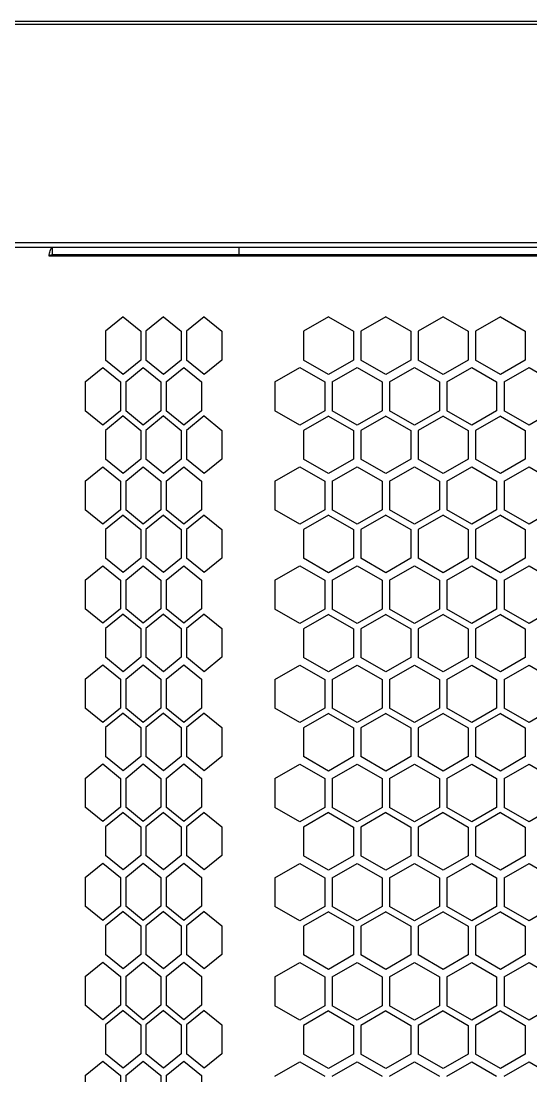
# Model space of a CAD drawing. Extents: x 61367 to 140945, y -1257 to 25588.
# Drawn here: x 92068.8 to 92150.7, y 15971 to 16140.4 of the extents above; entities that cross this region are included whole.
import ezdxf

# ---------------------------------------------------------------- set-up
doc = ezdxf.new("R2010")
doc.units = 0
doc.header["$MEASUREMENT"] = 0
doc.layers.get('0').update_dxf_attribs({"linetype": 'CONTINUOUS'})
for name, color, linetype in [('4209-0510_0', 7, 'CONTINUOUS'), ('4215-0412-2-1_0', 7, 'CONTINUOUS'), ('YT-50-01_AF0_1_B_0', 7, 'CONTINUOUS')]:
    doc.layers.add(name, color=color, linetype=linetype)

# ---------------------------------------------------------------- blocks, each defined once
blk = doc.blocks.new('RYHTHYT')
at = {"layer": '4209-0510_0', "color": 7, "linetype": 'Continuous'}
blk.add_line((-33328.58, -67588.74), (-32722.58, -67588.74), dxfattribs=at)
at = {"layer": '4215-0412-2-1_0', "color": 7, "linetype": 'Continuous'}
for p, q in [((-33368.69, -67553.68), (-32682.63, -67553.68)), ((-33335.79, -67589.48), (-32715.53, -67589.48)), ((-32845.53, -67590.68), (-32845.53, -67589.48)), ((-32815.53, -67590.68), (-32815.53, -67589.48)), ((-32846.11, -67590.88), (-32846.1, -67590.85)), ((-32846.11, -67590.88), (-32681.58, -67590.88)), ((-32845.53, -67590.68), (-32715.53, -67590.68)), ((-32834.19, -67600.68), (-32837.02, -67602.99)), ((-32834.19, -67600.68), (-32831.36, -67602.99)), ((-32827.68, -67600.68), (-32830.51, -67602.99)), ((-32827.68, -67600.68), (-32824.85, -67602.99)), ((-32821.18, -67600.68), (-32824.01, -67602.99)), ((-32821.18, -67600.68), (-32818.35, -67602.99)), ((-32801.2, -67600.68), (-32805.2, -67602.99)), ((-32801.2, -67600.68), (-32797.2, -67602.99)), ((-32792, -67600.68), (-32796, -67602.99)), ((-32792, -67600.68), (-32788, -67602.99)), ((-32782.8, -67600.68), (-32786.8, -67602.99)), ((-32782.8, -67600.68), (-32778.8, -67602.99)), ((-32773.6, -67600.68), (-32777.6, -67602.99)), ((-32773.6, -67600.68), (-32769.6, -67602.99)), ((-32837.02, -67602.99), (-32837.02, -67607.61)), ((-32831.36, -67602.99), (-32831.36, -67607.61)), ((-32830.51, -67602.99), (-32830.51, -67607.61)), ((-32824.85, -67602.99), (-32824.85, -67607.61)), ((-32824.01, -67602.99), (-32824.01, -67607.61)), ((-32818.35, -67602.99), (-32818.35, -67607.61)), ((-32805.2, -67602.99), (-32805.2, -67607.61)), ((-32797.2, -67602.99), (-32797.2, -67607.61)), ((-32796, -67602.99), (-32796, -67607.61)), ((-32788, -67602.99), (-32788, -67607.61)), ((-32786.8, -67602.99), (-32786.8, -67607.61)), ((-32778.8, -67602.99), (-32778.8, -67607.61)), ((-32777.6, -67602.99), (-32777.6, -67607.61)), ((-32769.6, -67602.99), (-32769.6, -67607.61)), ((-32840.27, -67611.14), (-32837.44, -67608.83)), ((-32837.44, -67608.83), (-32834.61, -67611.14)), ((-32834.19, -67609.92), (-32837.02, -67607.61)), ((-32831.36, -67607.61), (-32834.19, -67609.92)), ((-32833.77, -67611.14), (-32830.94, -67608.83)), ((-32830.94, -67608.83), (-32828.11, -67611.14)), ((-32827.68, -67609.92), (-32830.51, -67607.61)), ((-32824.85, -67607.61), (-32827.68, -67609.92)), ((-32827.26, -67611.14), (-32824.43, -67608.83)), ((-32824.43, -67608.83), (-32821.6, -67611.14)), ((-32821.18, -67609.92), (-32824.01, -67607.61)), ((-32818.35, -67607.61), (-32821.18, -67609.92)), ((-32809.8, -67611.14), (-32805.8, -67608.83)), ((-32805.8, -67608.83), (-32801.8, -67611.14)), ((-32801.2, -67609.92), (-32805.2, -67607.61)), ((-32797.2, -67607.61), (-32801.2, -67609.92)), ((-32800.6, -67611.14), (-32796.6, -67608.83)), ((-32796.6, -67608.83), (-32792.6, -67611.14)), ((-32792, -67609.92), (-32796, -67607.61)), ((-32788, -67607.61), (-32792, -67609.92)), ((-32791.4, -67611.14), (-32787.4, -67608.83)), ((-32787.4, -67608.83), (-32783.4, -67611.14)), ((-32782.8, -67609.92), (-32786.8, -67607.61)), ((-32778.8, -67607.61), (-32782.8, -67609.92)), ((-32782.2, -67611.14), (-32778.2, -67608.83)), ((-32778.2, -67608.83), (-32774.2, -67611.14)), ((-32773.6, -67609.92), (-32777.6, -67607.61)), ((-32769.6, -67607.61), (-32773.6, -67609.92)), ((-32773, -67611.14), (-32769, -67608.83)), ((-32769, -67608.83), (-32765, -67611.14)), ((-32840.27, -67611.14), (-32840.27, -67615.76)), ((-32834.61, -67611.14), (-32834.61, -67615.76)), ((-32833.77, -67611.14), (-32833.77, -67615.76)), ((-32828.11, -67611.14), (-32828.11, -67615.76)), ((-32827.26, -67611.14), (-32827.26, -67615.76)), ((-32821.6, -67611.14), (-32821.6, -67615.76)), ((-32809.8, -67611.14), (-32809.8, -67615.76)), ((-32801.8, -67611.14), (-32801.8, -67615.76)), ((-32800.6, -67611.14), (-32800.6, -67615.76)), ((-32792.6, -67611.14), (-32792.6, -67615.76)), ((-32791.4, -67611.14), (-32791.4, -67615.76)), ((-32783.4, -67611.14), (-32783.4, -67615.76)), ((-32782.2, -67611.14), (-32782.2, -67615.76)), ((-32774.2, -67611.14), (-32774.2, -67615.76)), ((-32773, -67611.14), (-32773, -67615.76)), ((-32837.44, -67618.07), (-32840.27, -67615.76)), ((-32834.61, -67615.76), (-32837.44, -67618.07)), ((-32830.94, -67618.07), (-32833.77, -67615.76)), ((-32828.11, -67615.76), (-32830.94, -67618.07)), ((-32824.43, -67618.07), (-32827.26, -67615.76)), ((-32821.6, -67615.76), (-32824.43, -67618.07)), ((-32805.8, -67618.07), (-32809.8, -67615.76)), ((-32801.8, -67615.76), (-32805.8, -67618.07)), ((-32796.6, -67618.07), (-32800.6, -67615.76)), ((-32792.6, -67615.76), (-32796.6, -67618.07)), ((-32787.4, -67618.07), (-32791.4, -67615.76)), ((-32783.4, -67615.76), (-32787.4, -67618.07)), ((-32778.2, -67618.07), (-32782.2, -67615.76)), ((-32774.2, -67615.76), (-32778.2, -67618.07)), ((-32769, -67618.07), (-32773, -67615.76)), ((-32765, -67615.76), (-32769, -67618.07)), ((-32834.19, -67616.6), (-32837.02, -67618.91)), ((-32834.19, -67616.6), (-32831.36, -67618.91)), ((-32827.68, -67616.6), (-32830.51, -67618.91)), ((-32827.68, -67616.6), (-32824.85, -67618.91)), ((-32821.18, -67616.6), (-32824.01, -67618.91)), ((-32821.18, -67616.6), (-32818.35, -67618.91)), ((-32801.2, -67616.61), (-32805.2, -67618.92)), ((-32801.2, -67616.61), (-32797.2, -67618.92)), ((-32792, -67616.61), (-32796, -67618.92)), ((-32792, -67616.61), (-32788, -67618.92)), ((-32782.8, -67616.61), (-32786.8, -67618.92)), ((-32782.8, -67616.61), (-32778.8, -67618.92)), ((-32773.6, -67616.61), (-32777.6, -67618.92)), ((-32773.6, -67616.61), (-32769.6, -67618.92)), ((-32837.02, -67618.91), (-32837.02, -67623.53)), ((-32831.36, -67618.91), (-32831.36, -67623.53)), ((-32830.51, -67618.91), (-32830.51, -67623.53)), ((-32824.85, -67618.91), (-32824.85, -67623.53)), ((-32824.01, -67618.91), (-32824.01, -67623.53)), ((-32818.35, -67618.91), (-32818.35, -67623.53)), ((-32805.2, -67618.92), (-32805.2, -67623.54)), ((-32797.2, -67618.92), (-32797.2, -67623.54)), ((-32796, -67618.92), (-32796, -67623.54)), ((-32788, -67618.92), (-32788, -67623.54)), ((-32786.8, -67618.92), (-32786.8, -67623.54)), ((-32778.8, -67618.92), (-32778.8, -67623.54)), ((-32777.6, -67618.92), (-32777.6, -67623.54)), ((-32769.6, -67618.92), (-32769.6, -67623.54)), ((-32834.19, -67625.84), (-32837.02, -67623.53)), ((-32831.36, -67623.53), (-32834.19, -67625.84)), ((-32827.68, -67625.84), (-32830.51, -67623.53)), ((-32824.85, -67623.53), (-32827.68, -67625.84)), ((-32821.18, -67625.84), (-32824.01, -67623.53)), ((-32818.35, -67623.53), (-32821.18, -67625.84)), ((-32801.2, -67625.85), (-32805.2, -67623.54)), ((-32797.2, -67623.54), (-32801.2, -67625.85)), ((-32792, -67625.85), (-32796, -67623.54)), ((-32788, -67623.54), (-32792, -67625.85)), ((-32782.8, -67625.85), (-32786.8, -67623.54)), ((-32778.8, -67623.54), (-32782.8, -67625.85)), ((-32773.6, -67625.85), (-32777.6, -67623.54)), ((-32769.6, -67623.54), (-32773.6, -67625.85)), ((-32840.27, -67627.06), (-32837.44, -67624.75)), ((-32837.44, -67624.75), (-32834.61, -67627.06)), ((-32833.77, -67627.06), (-32830.94, -67624.75)), ((-32830.94, -67624.75), (-32828.11, -67627.06)), ((-32827.26, -67627.06), (-32824.43, -67624.75)), ((-32824.43, -67624.75), (-32821.6, -67627.06)), ((-32809.8, -67627.07), (-32805.8, -67624.76)), ((-32805.8, -67624.76), (-32801.8, -67627.07)), ((-32800.6, -67627.07), (-32796.6, -67624.76)), ((-32796.6, -67624.76), (-32792.6, -67627.07)), ((-32791.4, -67627.07), (-32787.4, -67624.76)), ((-32787.4, -67624.76), (-32783.4, -67627.07)), ((-32782.2, -67627.07), (-32778.2, -67624.76)), ((-32778.2, -67624.76), (-32774.2, -67627.07)), ((-32773, -67627.07), (-32769, -67624.76)), ((-32769, -67624.76), (-32765, -67627.07)), ((-32840.27, -67627.06), (-32840.27, -67631.68)), ((-32834.61, -67627.06), (-32834.61, -67631.68)), ((-32833.77, -67627.06), (-32833.77, -67631.68)), ((-32828.11, -67627.06), (-32828.11, -67631.68)), ((-32827.26, -67627.06), (-32827.26, -67631.68)), ((-32821.6, -67627.06), (-32821.6, -67631.68)), ((-32809.8, -67627.07), (-32809.8, -67631.69)), ((-32801.8, -67627.07), (-32801.8, -67631.69)), ((-32800.6, -67627.07), (-32800.6, -67631.69)), ((-32792.6, -67627.07), (-32792.6, -67631.69)), ((-32791.4, -67627.07), (-32791.4, -67631.69)), ((-32783.4, -67627.07), (-32783.4, -67631.69)), ((-32782.2, -67627.07), (-32782.2, -67631.69)), ((-32774.2, -67627.07), (-32774.2, -67631.69)), ((-32773, -67627.07), (-32773, -67631.69)), ((-32837.44, -67633.99), (-32840.27, -67631.68)), ((-32834.61, -67631.68), (-32837.44, -67633.99)), ((-32834.19, -67632.52), (-32837.02, -67634.83)), ((-32834.19, -67632.52), (-32831.36, -67634.83)), ((-32830.94, -67633.99), (-32833.77, -67631.68)), ((-32828.11, -67631.68), (-32830.94, -67633.99)), ((-32827.68, -67632.52), (-32830.51, -67634.83)), ((-32827.68, -67632.52), (-32824.85, -67634.83)), ((-32824.43, -67633.99), (-32827.26, -67631.68)), ((-32821.6, -67631.68), (-32824.43, -67633.99)), ((-32821.18, -67632.52), (-32824.01, -67634.83)), ((-32821.18, -67632.52), (-32818.35, -67634.83)), ((-32805.8, -67634), (-32809.8, -67631.69)), ((-32801.8, -67631.69), (-32805.8, -67634)), ((-32801.2, -67632.54), (-32805.2, -67634.85)), ((-32801.2, -67632.54), (-32797.2, -67634.85)), ((-32796.6, -67634), (-32800.6, -67631.69)), ((-32792.6, -67631.69), (-32796.6, -67634)), ((-32792, -67632.54), (-32796, -67634.85)), ((-32792, -67632.54), (-32788, -67634.85)), ((-32787.4, -67634), (-32791.4, -67631.69)), ((-32783.4, -67631.69), (-32787.4, -67634)), ((-32782.8, -67632.54), (-32786.8, -67634.85)), ((-32782.8, -67632.54), (-32778.8, -67634.85)), ((-32778.2, -67634), (-32782.2, -67631.69)), ((-32774.2, -67631.69), (-32778.2, -67634)), ((-32773.6, -67632.54), (-32777.6, -67634.85)), ((-32773.6, -67632.54), (-32769.6, -67634.85)), ((-32769, -67634), (-32773, -67631.69)), ((-32765, -67631.69), (-32769, -67634)), ((-32837.02, -67634.83), (-32837.02, -67639.45)), ((-32831.36, -67634.83), (-32831.36, -67639.45)), ((-32830.51, -67634.83), (-32830.51, -67639.45)), ((-32824.85, -67634.83), (-32824.85, -67639.45)), ((-32824.01, -67634.83), (-32824.01, -67639.45)), ((-32818.35, -67634.83), (-32818.35, -67639.45)), ((-32805.2, -67634.85), (-32805.2, -67639.47)), ((-32797.2, -67634.85), (-32797.2, -67639.47)), ((-32796, -67634.85), (-32796, -67639.47)), ((-32788, -67634.85), (-32788, -67639.47)), ((-32786.8, -67634.85), (-32786.8, -67639.47)), ((-32778.8, -67634.85), (-32778.8, -67639.47)), ((-32777.6, -67634.85), (-32777.6, -67639.47)), ((-32769.6, -67634.85), (-32769.6, -67639.47)), ((-32834.19, -67641.76), (-32837.02, -67639.45)), ((-32831.36, -67639.45), (-32834.19, -67641.76)), ((-32827.68, -67641.76), (-32830.51, -67639.45)), ((-32824.85, -67639.45), (-32827.68, -67641.76)), ((-32821.18, -67641.76), (-32824.01, -67639.45)), ((-32818.35, -67639.45), (-32821.18, -67641.76)), ((-32801.2, -67641.78), (-32805.2, -67639.47)), ((-32797.2, -67639.47), (-32801.2, -67641.78)), ((-32792, -67641.78), (-32796, -67639.47)), ((-32788, -67639.47), (-32792, -67641.78)), ((-32782.8, -67641.78), (-32786.8, -67639.47)), ((-32778.8, -67639.47), (-32782.8, -67641.78)), ((-32773.6, -67641.78), (-32777.6, -67639.47)), ((-32769.6, -67639.47), (-32773.6, -67641.78)), ((-32840.27, -67642.98), (-32837.44, -67640.67)), ((-32837.44, -67640.67), (-32834.61, -67642.98)), ((-32833.77, -67642.98), (-32830.94, -67640.67)), ((-32830.94, -67640.67), (-32828.11, -67642.98)), ((-32827.26, -67642.98), (-32824.43, -67640.67)), ((-32824.43, -67640.67), (-32821.6, -67642.98)), ((-32809.8, -67643), (-32805.8, -67640.69)), ((-32805.8, -67640.69), (-32801.8, -67643)), ((-32800.6, -67643), (-32796.6, -67640.69)), ((-32796.6, -67640.69), (-32792.6, -67643)), ((-32791.4, -67643), (-32787.4, -67640.69)), ((-32787.4, -67640.69), (-32783.4, -67643)), ((-32782.2, -67643), (-32778.2, -67640.69)), ((-32778.2, -67640.69), (-32774.2, -67643)), ((-32773, -67643), (-32769, -67640.69)), ((-32769, -67640.69), (-32765, -67643)), ((-32840.27, -67642.98), (-32840.27, -67647.6)), ((-32834.61, -67642.98), (-32834.61, -67647.6)), ((-32833.77, -67642.98), (-32833.77, -67647.6)), ((-32828.11, -67642.98), (-32828.11, -67647.6)), ((-32827.26, -67642.98), (-32827.26, -67647.6)), ((-32821.6, -67642.98), (-32821.6, -67647.6)), ((-32809.8, -67643), (-32809.8, -67647.62)), ((-32801.8, -67643), (-32801.8, -67647.62)), ((-32800.6, -67643), (-32800.6, -67647.62)), ((-32792.6, -67643), (-32792.6, -67647.62)), ((-32791.4, -67643), (-32791.4, -67647.62)), ((-32783.4, -67643), (-32783.4, -67647.62)), ((-32782.2, -67643), (-32782.2, -67647.62)), ((-32774.2, -67643), (-32774.2, -67647.62)), ((-32773, -67643), (-32773, -67647.62)), ((-32837.44, -67649.91), (-32840.27, -67647.6)), ((-32834.61, -67647.6), (-32837.44, -67649.91)), ((-32830.94, -67649.91), (-32833.77, -67647.6)), ((-32828.11, -67647.6), (-32830.94, -67649.91)), ((-32824.43, -67649.91), (-32827.26, -67647.6)), ((-32821.6, -67647.6), (-32824.43, -67649.91)), ((-32805.8, -67649.93), (-32809.8, -67647.62)), ((-32801.8, -67647.62), (-32805.8, -67649.93)), ((-32796.6, -67649.93), (-32800.6, -67647.62)), ((-32792.6, -67647.62), (-32796.6, -67649.93)), ((-32787.4, -67649.93), (-32791.4, -67647.62)), ((-32783.4, -67647.62), (-32787.4, -67649.93)), ((-32778.2, -67649.93), (-32782.2, -67647.62)), ((-32774.2, -67647.62), (-32778.2, -67649.93)), ((-32769, -67649.93), (-32773, -67647.62)), ((-32765, -67647.62), (-32769, -67649.93)), ((-32834.19, -67648.44), (-32837.02, -67650.75)), ((-32834.19, -67648.44), (-32831.36, -67650.75)), ((-32827.68, -67648.44), (-32830.51, -67650.75)), ((-32827.68, -67648.44), (-32824.85, -67650.75)), ((-32821.18, -67648.44), (-32824.01, -67650.75)), ((-32821.18, -67648.44), (-32818.35, -67650.75)), ((-32801.2, -67648.47), (-32805.2, -67650.78)), ((-32801.2, -67648.47), (-32797.2, -67650.78)), ((-32792, -67648.47), (-32796, -67650.78)), ((-32792, -67648.47), (-32788, -67650.78)), ((-32782.8, -67648.47), (-32786.8, -67650.78)), ((-32782.8, -67648.47), (-32778.8, -67650.78)), ((-32773.6, -67648.47), (-32777.6, -67650.78)), ((-32773.6, -67648.47), (-32769.6, -67650.78)), ((-32837.02, -67650.75), (-32837.02, -67655.37)), ((-32831.36, -67650.75), (-32831.36, -67655.37)), ((-32830.51, -67650.75), (-32830.51, -67655.37)), ((-32824.85, -67650.75), (-32824.85, -67655.37)), ((-32824.01, -67650.75), (-32824.01, -67655.37)), ((-32818.35, -67650.75), (-32818.35, -67655.37)), ((-32805.2, -67650.78), (-32805.2, -67655.4)), ((-32797.2, -67650.78), (-32797.2, -67655.4)), ((-32796, -67650.78), (-32796, -67655.4)), ((-32788, -67650.78), (-32788, -67655.4)), ((-32786.8, -67650.78), (-32786.8, -67655.4)), ((-32778.8, -67650.78), (-32778.8, -67655.4)), ((-32777.6, -67650.78), (-32777.6, -67655.4)), ((-32769.6, -67650.78), (-32769.6, -67655.4)), ((-32840.27, -67658.9), (-32837.44, -67656.59)), ((-32837.44, -67656.59), (-32834.61, -67658.9)), ((-32834.19, -67657.68), (-32837.02, -67655.37)), ((-32831.36, -67655.37), (-32834.19, -67657.68)), ((-32833.77, -67658.9), (-32830.94, -67656.59)), ((-32830.94, -67656.59), (-32828.11, -67658.9)), ((-32827.68, -67657.68), (-32830.51, -67655.37)), ((-32824.85, -67655.37), (-32827.68, -67657.68)), ((-32827.26, -67658.9), (-32824.43, -67656.59)), ((-32824.43, -67656.59), (-32821.6, -67658.9)), ((-32821.18, -67657.68), (-32824.01, -67655.37)), ((-32818.35, -67655.37), (-32821.18, -67657.68)), ((-32801.2, -67657.71), (-32805.2, -67655.4)), ((-32797.2, -67655.4), (-32801.2, -67657.71)), ((-32792, -67657.71), (-32796, -67655.4)), ((-32788, -67655.4), (-32792, -67657.71)), ((-32782.8, -67657.71), (-32786.8, -67655.4)), ((-32778.8, -67655.4), (-32782.8, -67657.71)), ((-32773.6, -67657.71), (-32777.6, -67655.4)), ((-32769.6, -67655.4), (-32773.6, -67657.71)), ((-32809.8, -67658.93), (-32805.8, -67656.62)), ((-32805.8, -67656.62), (-32801.8, -67658.93)), ((-32800.6, -67658.93), (-32796.6, -67656.62)), ((-32796.6, -67656.62), (-32792.6, -67658.93)), ((-32791.4, -67658.93), (-32787.4, -67656.62)), ((-32787.4, -67656.62), (-32783.4, -67658.93)), ((-32782.2, -67658.93), (-32778.2, -67656.62)), ((-32778.2, -67656.62), (-32774.2, -67658.93)), ((-32773, -67658.93), (-32769, -67656.62)), ((-32769, -67656.62), (-32765, -67658.93)), ((-32840.27, -67658.9), (-32840.27, -67663.52)), ((-32834.61, -67658.9), (-32834.61, -67663.52)), ((-32833.77, -67658.9), (-32833.77, -67663.52)), ((-32828.11, -67658.9), (-32828.11, -67663.52)), ((-32827.26, -67658.9), (-32827.26, -67663.52)), ((-32821.6, -67658.9), (-32821.6, -67663.52)), ((-32809.8, -67658.93), (-32809.8, -67663.55)), ((-32801.8, -67658.93), (-32801.8, -67663.55)), ((-32800.6, -67658.93), (-32800.6, -67663.55)), ((-32792.6, -67658.93), (-32792.6, -67663.55)), ((-32791.4, -67658.93), (-32791.4, -67663.55)), ((-32783.4, -67658.93), (-32783.4, -67663.55)), ((-32782.2, -67658.93), (-32782.2, -67663.55)), ((-32774.2, -67658.93), (-32774.2, -67663.55)), ((-32773, -67658.93), (-32773, -67663.55)), ((-32837.44, -67665.83), (-32840.27, -67663.52)), ((-32834.61, -67663.52), (-32837.44, -67665.83)), ((-32834.19, -67664.36), (-32837.02, -67666.67)), ((-32834.19, -67664.36), (-32831.36, -67666.67)), ((-32830.94, -67665.83), (-32833.77, -67663.52)), ((-32828.11, -67663.52), (-32830.94, -67665.83)), ((-32827.68, -67664.36), (-32830.51, -67666.67)), ((-32827.68, -67664.36), (-32824.85, -67666.67)), ((-32824.43, -67665.83), (-32827.26, -67663.52)), ((-32821.6, -67663.52), (-32824.43, -67665.83)), ((-32821.18, -67664.36), (-32824.01, -67666.67)), ((-32821.18, -67664.36), (-32818.35, -67666.67)), ((-32805.8, -67665.86), (-32809.8, -67663.55)), ((-32801.8, -67663.55), (-32805.8, -67665.86)), ((-32801.2, -67664.4), (-32805.2, -67666.71)), ((-32801.2, -67664.4), (-32797.2, -67666.71)), ((-32796.6, -67665.86), (-32800.6, -67663.55)), ((-32792.6, -67663.55), (-32796.6, -67665.86)), ((-32792, -67664.4), (-32796, -67666.71)), ((-32792, -67664.4), (-32788, -67666.71)), ((-32787.4, -67665.86), (-32791.4, -67663.55)), ((-32783.4, -67663.55), (-32787.4, -67665.86)), ((-32782.8, -67664.4), (-32786.8, -67666.71)), ((-32782.8, -67664.4), (-32778.8, -67666.71)), ((-32778.2, -67665.86), (-32782.2, -67663.55)), ((-32774.2, -67663.55), (-32778.2, -67665.86)), ((-32773.6, -67664.4), (-32777.6, -67666.71)), ((-32773.6, -67664.4), (-32769.6, -67666.71)), ((-32769, -67665.86), (-32773, -67663.55)), ((-32765, -67663.55), (-32769, -67665.86)), ((-32837.02, -67666.67), (-32837.02, -67671.29)), ((-32831.36, -67666.67), (-32831.36, -67671.29)), ((-32830.51, -67666.67), (-32830.51, -67671.29)), ((-32824.85, -67666.67), (-32824.85, -67671.29)), ((-32824.01, -67666.67), (-32824.01, -67671.29)), ((-32818.35, -67666.67), (-32818.35, -67671.29)), ((-32805.2, -67666.71), (-32805.2, -67671.33)), ((-32797.2, -67666.71), (-32797.2, -67671.33)), ((-32796, -67666.71), (-32796, -67671.33)), ((-32788, -67666.71), (-32788, -67671.33)), ((-32786.8, -67666.71), (-32786.8, -67671.33)), ((-32778.8, -67666.71), (-32778.8, -67671.33)), ((-32777.6, -67666.71), (-32777.6, -67671.33)), ((-32769.6, -67666.71), (-32769.6, -67671.33)), ((-32834.19, -67673.6), (-32837.02, -67671.29)), ((-32831.36, -67671.29), (-32834.19, -67673.6)), ((-32827.68, -67673.6), (-32830.51, -67671.29)), ((-32824.85, -67671.29), (-32827.68, -67673.6)), ((-32821.18, -67673.6), (-32824.01, -67671.29)), ((-32818.35, -67671.29), (-32821.18, -67673.6)), ((-32801.2, -67673.64), (-32805.2, -67671.33)), ((-32797.2, -67671.33), (-32801.2, -67673.64)), ((-32792, -67673.64), (-32796, -67671.33)), ((-32788, -67671.33), (-32792, -67673.64)), ((-32782.8, -67673.64), (-32786.8, -67671.33)), ((-32778.8, -67671.33), (-32782.8, -67673.64)), ((-32773.6, -67673.64), (-32777.6, -67671.33)), ((-32769.6, -67671.33), (-32773.6, -67673.64)), ((-32840.27, -67674.82), (-32837.44, -67672.51)), ((-32837.44, -67672.51), (-32834.61, -67674.82)), ((-32833.77, -67674.82), (-32830.94, -67672.51)), ((-32830.94, -67672.51), (-32828.11, -67674.82)), ((-32827.26, -67674.82), (-32824.43, -67672.51)), ((-32824.43, -67672.51), (-32821.6, -67674.82)), ((-32809.8, -67674.86), (-32805.8, -67672.55)), ((-32805.8, -67672.55), (-32801.8, -67674.86)), ((-32800.6, -67674.86), (-32796.6, -67672.55)), ((-32796.6, -67672.55), (-32792.6, -67674.86)), ((-32791.4, -67674.86), (-32787.4, -67672.55)), ((-32787.4, -67672.55), (-32783.4, -67674.86)), ((-32782.2, -67674.86), (-32778.2, -67672.55)), ((-32778.2, -67672.55), (-32774.2, -67674.86)), ((-32773, -67674.86), (-32769, -67672.55)), ((-32769, -67672.55), (-32765, -67674.86)), ((-32840.27, -67674.82), (-32840.27, -67679.44)), ((-32834.61, -67674.82), (-32834.61, -67679.44)), ((-32833.77, -67674.82), (-32833.77, -67679.44)), ((-32828.11, -67674.82), (-32828.11, -67679.44)), ((-32827.26, -67674.82), (-32827.26, -67679.44)), ((-32821.6, -67674.82), (-32821.6, -67679.44)), ((-32809.8, -67674.86), (-32809.8, -67679.48)), ((-32801.8, -67674.86), (-32801.8, -67679.48)), ((-32800.6, -67674.86), (-32800.6, -67679.48)), ((-32792.6, -67674.86), (-32792.6, -67679.48)), ((-32791.4, -67674.86), (-32791.4, -67679.48)), ((-32783.4, -67674.86), (-32783.4, -67679.48)), ((-32782.2, -67674.86), (-32782.2, -67679.48)), ((-32774.2, -67674.86), (-32774.2, -67679.48)), ((-32773, -67674.86), (-32773, -67679.48)), ((-32837.44, -67681.75), (-32840.27, -67679.44)), ((-32834.61, -67679.44), (-32837.44, -67681.75)), ((-32834.19, -67680.28), (-32837.02, -67682.59)), ((-32834.19, -67680.28), (-32831.36, -67682.59)), ((-32830.94, -67681.75), (-32833.77, -67679.44)), ((-32828.11, -67679.44), (-32830.94, -67681.75)), ((-32827.68, -67680.28), (-32830.51, -67682.59)), ((-32827.68, -67680.28), (-32824.85, -67682.59)), ((-32824.43, -67681.75), (-32827.26, -67679.44)), ((-32821.6, -67679.44), (-32824.43, -67681.75)), ((-32821.18, -67680.28), (-32824.01, -67682.59)), ((-32821.18, -67680.28), (-32818.35, -67682.59)), ((-32805.8, -67681.79), (-32809.8, -67679.48)), ((-32801.8, -67679.48), (-32805.8, -67681.79)), ((-32796.6, -67681.79), (-32800.6, -67679.48)), ((-32792.6, -67679.48), (-32796.6, -67681.79)), ((-32787.4, -67681.79), (-32791.4, -67679.48)), ((-32783.4, -67679.48), (-32787.4, -67681.79)), ((-32778.2, -67681.79), (-32782.2, -67679.48)), ((-32774.2, -67679.48), (-32778.2, -67681.79)), ((-32769, -67681.79), (-32773, -67679.48)), ((-32765, -67679.48), (-32769, -67681.79)), ((-32801.2, -67680.33), (-32805.2, -67682.64)), ((-32801.2, -67680.33), (-32797.2, -67682.64)), ((-32792, -67680.33), (-32796, -67682.64)), ((-32792, -67680.33), (-32788, -67682.64)), ((-32782.8, -67680.33), (-32786.8, -67682.64)), ((-32782.8, -67680.33), (-32778.8, -67682.64)), ((-32773.6, -67680.33), (-32777.6, -67682.64)), ((-32773.6, -67680.33), (-32769.6, -67682.64)), ((-32837.02, -67682.59), (-32837.02, -67687.21)), ((-32831.36, -67682.59), (-32831.36, -67687.21)), ((-32830.51, -67682.59), (-32830.51, -67687.21)), ((-32824.85, -67682.59), (-32824.85, -67687.21)), ((-32824.01, -67682.59), (-32824.01, -67687.21)), ((-32818.35, -67682.59), (-32818.35, -67687.21)), ((-32805.2, -67682.64), (-32805.2, -67687.26)), ((-32797.2, -67682.64), (-32797.2, -67687.26)), ((-32796, -67682.64), (-32796, -67687.26)), ((-32788, -67682.64), (-32788, -67687.26)), ((-32786.8, -67682.64), (-32786.8, -67687.26)), ((-32778.8, -67682.64), (-32778.8, -67687.26)), ((-32777.6, -67682.64), (-32777.6, -67687.26)), ((-32769.6, -67682.64), (-32769.6, -67687.26)), ((-32840.27, -67690.74), (-32837.44, -67688.43)), ((-32837.44, -67688.43), (-32834.61, -67690.74)), ((-32834.19, -67689.52), (-32837.02, -67687.21)), ((-32831.36, -67687.21), (-32834.19, -67689.52)), ((-32833.77, -67690.74), (-32830.94, -67688.43)), ((-32830.94, -67688.43), (-32828.11, -67690.74)), ((-32827.68, -67689.52), (-32830.51, -67687.21)), ((-32824.85, -67687.21), (-32827.68, -67689.52)), ((-32827.26, -67690.74), (-32824.43, -67688.43)), ((-32824.43, -67688.43), (-32821.6, -67690.74)), ((-32821.18, -67689.52), (-32824.01, -67687.21)), ((-32818.35, -67687.21), (-32821.18, -67689.52)), ((-32809.8, -67690.79), (-32805.8, -67688.48)), ((-32805.8, -67688.48), (-32801.8, -67690.79)), ((-32801.2, -67689.57), (-32805.2, -67687.26)), ((-32797.2, -67687.26), (-32801.2, -67689.57)), ((-32800.6, -67690.79), (-32796.6, -67688.48)), ((-32796.6, -67688.48), (-32792.6, -67690.79)), ((-32792, -67689.57), (-32796, -67687.26)), ((-32788, -67687.26), (-32792, -67689.57)), ((-32791.4, -67690.79), (-32787.4, -67688.48)), ((-32787.4, -67688.48), (-32783.4, -67690.79)), ((-32782.8, -67689.57), (-32786.8, -67687.26)), ((-32778.8, -67687.26), (-32782.8, -67689.57)), ((-32782.2, -67690.79), (-32778.2, -67688.48)), ((-32778.2, -67688.48), (-32774.2, -67690.79)), ((-32773.6, -67689.57), (-32777.6, -67687.26)), ((-32769.6, -67687.26), (-32773.6, -67689.57)), ((-32773, -67690.79), (-32769, -67688.48)), ((-32769, -67688.48), (-32765, -67690.79)), ((-32840.27, -67690.74), (-32840.27, -67695.36)), ((-32834.61, -67690.74), (-32834.61, -67695.36)), ((-32833.77, -67690.74), (-32833.77, -67695.36)), ((-32828.11, -67690.74), (-32828.11, -67695.36)), ((-32827.26, -67690.74), (-32827.26, -67695.36)), ((-32821.6, -67690.74), (-32821.6, -67695.36)), ((-32809.8, -67690.79), (-32809.8, -67695.41)), ((-32801.8, -67690.79), (-32801.8, -67695.41)), ((-32800.6, -67690.79), (-32800.6, -67695.41)), ((-32792.6, -67690.79), (-32792.6, -67695.41)), ((-32791.4, -67690.79), (-32791.4, -67695.41)), ((-32783.4, -67690.79), (-32783.4, -67695.41)), ((-32782.2, -67690.79), (-32782.2, -67695.41)), ((-32774.2, -67690.79), (-32774.2, -67695.41)), ((-32773, -67690.79), (-32773, -67695.41)), ((-32837.44, -67697.67), (-32840.27, -67695.36)), ((-32834.61, -67695.36), (-32837.44, -67697.67)), ((-32830.94, -67697.67), (-32833.77, -67695.36)), ((-32828.11, -67695.36), (-32830.94, -67697.67)), ((-32824.43, -67697.67), (-32827.26, -67695.36)), ((-32821.6, -67695.36), (-32824.43, -67697.67)), ((-32805.8, -67697.72), (-32809.8, -67695.41)), ((-32801.8, -67695.41), (-32805.8, -67697.72)), ((-32796.6, -67697.72), (-32800.6, -67695.41)), ((-32792.6, -67695.41), (-32796.6, -67697.72)), ((-32787.4, -67697.72), (-32791.4, -67695.41)), ((-32783.4, -67695.41), (-32787.4, -67697.72)), ((-32778.2, -67697.72), (-32782.2, -67695.41)), ((-32774.2, -67695.41), (-32778.2, -67697.72)), ((-32769, -67697.72), (-32773, -67695.41)), ((-32765, -67695.41), (-32769, -67697.72)), ((-32834.19, -67696.2), (-32837.02, -67698.51)), ((-32834.19, -67696.2), (-32831.36, -67698.51)), ((-32827.68, -67696.2), (-32830.51, -67698.51)), ((-32827.68, -67696.2), (-32824.85, -67698.51)), ((-32821.18, -67696.2), (-32824.01, -67698.51)), ((-32821.18, -67696.2), (-32818.35, -67698.51)), ((-32801.2, -67696.26), (-32805.2, -67698.57)), ((-32801.2, -67696.26), (-32797.2, -67698.57)), ((-32792, -67696.26), (-32796, -67698.57)), ((-32792, -67696.26), (-32788, -67698.57)), ((-32782.8, -67696.26), (-32786.8, -67698.57)), ((-32782.8, -67696.26), (-32778.8, -67698.57)), ((-32773.6, -67696.26), (-32777.6, -67698.57)), ((-32773.6, -67696.26), (-32769.6, -67698.57)), ((-32837.02, -67698.51), (-32837.02, -67703.13)), ((-32831.36, -67698.51), (-32831.36, -67703.13)), ((-32830.51, -67698.51), (-32830.51, -67703.13)), ((-32824.85, -67698.51), (-32824.85, -67703.13)), ((-32824.01, -67698.51), (-32824.01, -67703.13)), ((-32818.35, -67698.51), (-32818.35, -67703.13)), ((-32805.2, -67698.57), (-32805.2, -67703.19)), ((-32797.2, -67698.57), (-32797.2, -67703.19)), ((-32796, -67698.57), (-32796, -67703.19)), ((-32788, -67698.57), (-32788, -67703.19)), ((-32786.8, -67698.57), (-32786.8, -67703.19)), ((-32778.8, -67698.57), (-32778.8, -67703.19)), ((-32777.6, -67698.57), (-32777.6, -67703.19)), ((-32769.6, -67698.57), (-32769.6, -67703.19)), ((-32834.19, -67705.44), (-32837.02, -67703.13)), ((-32831.36, -67703.13), (-32834.19, -67705.44)), ((-32827.68, -67705.44), (-32830.51, -67703.13)), ((-32824.85, -67703.13), (-32827.68, -67705.44)), ((-32821.18, -67705.44), (-32824.01, -67703.13)), ((-32818.35, -67703.13), (-32821.18, -67705.44)), ((-32801.2, -67705.5), (-32805.2, -67703.19)), ((-32797.2, -67703.19), (-32801.2, -67705.5)), ((-32792, -67705.5), (-32796, -67703.19)), ((-32788, -67703.19), (-32792, -67705.5)), ((-32782.8, -67705.5), (-32786.8, -67703.19)), ((-32778.8, -67703.19), (-32782.8, -67705.5)), ((-32773.6, -67705.5), (-32777.6, -67703.19)), ((-32769.6, -67703.19), (-32773.6, -67705.5)), ((-32840.27, -67706.66), (-32837.44, -67704.35)), ((-32837.44, -67704.35), (-32834.61, -67706.66)), ((-32833.77, -67706.66), (-32830.94, -67704.35)), ((-32830.94, -67704.35), (-32828.11, -67706.66)), ((-32827.26, -67706.66), (-32824.43, -67704.35)), ((-32824.43, -67704.35), (-32821.6, -67706.66)), ((-32809.8, -67706.72), (-32805.8, -67704.41)), ((-32805.8, -67704.41), (-32801.8, -67706.72)), ((-32800.6, -67706.72), (-32796.6, -67704.41)), ((-32796.6, -67704.41), (-32792.6, -67706.72)), ((-32791.4, -67706.72), (-32787.4, -67704.41)), ((-32787.4, -67704.41), (-32783.4, -67706.72)), ((-32782.2, -67706.72), (-32778.2, -67704.41)), ((-32778.2, -67704.41), (-32774.2, -67706.72)), ((-32773, -67706.72), (-32769, -67704.41)), ((-32769, -67704.41), (-32765, -67706.72)), ((-32840.27, -67706.66), (-32840.27, -67711.28)), ((-32834.61, -67706.66), (-32834.61, -67711.28)), ((-32833.77, -67706.66), (-32833.77, -67711.28)), ((-32828.11, -67706.66), (-32828.11, -67711.28)), ((-32827.26, -67706.66), (-32827.26, -67711.28)), ((-32821.6, -67706.66), (-32821.6, -67711.28)), ((-32809.8, -67706.72), (-32809.8, -67711.34)), ((-32801.8, -67706.72), (-32801.8, -67711.34)), ((-32800.6, -67706.72), (-32800.6, -67711.34)), ((-32792.6, -67706.72), (-32792.6, -67711.34)), ((-32791.4, -67706.72), (-32791.4, -67711.34)), ((-32783.4, -67706.72), (-32783.4, -67711.34)), ((-32782.2, -67706.72), (-32782.2, -67711.34)), ((-32774.2, -67706.72), (-32774.2, -67711.34)), ((-32773, -67706.72), (-32773, -67711.34)), ((-32837.44, -67713.59), (-32840.27, -67711.28)), ((-32834.61, -67711.28), (-32837.44, -67713.59)), ((-32834.19, -67712.12), (-32837.02, -67714.43)), ((-32834.19, -67712.12), (-32831.36, -67714.43)), ((-32830.94, -67713.59), (-32833.77, -67711.28)), ((-32828.11, -67711.28), (-32830.94, -67713.59)), ((-32827.68, -67712.12), (-32830.51, -67714.43)), ((-32827.68, -67712.12), (-32824.85, -67714.43)), ((-32824.43, -67713.59), (-32827.26, -67711.28)), ((-32821.6, -67711.28), (-32824.43, -67713.59)), ((-32821.18, -67712.12), (-32824.01, -67714.43)), ((-32821.18, -67712.12), (-32818.35, -67714.43)), ((-32805.8, -67713.65), (-32809.8, -67711.34)), ((-32801.8, -67711.34), (-32805.8, -67713.65)), ((-32801.2, -67712.19), (-32805.2, -67714.5)), ((-32801.2, -67712.19), (-32797.2, -67714.5)), ((-32796.6, -67713.65), (-32800.6, -67711.34)), ((-32792.6, -67711.34), (-32796.6, -67713.65)), ((-32792, -67712.19), (-32796, -67714.5)), ((-32792, -67712.19), (-32788, -67714.5)), ((-32787.4, -67713.65), (-32791.4, -67711.34)), ((-32783.4, -67711.34), (-32787.4, -67713.65)), ((-32782.8, -67712.19), (-32786.8, -67714.5)), ((-32782.8, -67712.19), (-32778.8, -67714.5)), ((-32778.2, -67713.65), (-32782.2, -67711.34)), ((-32774.2, -67711.34), (-32778.2, -67713.65)), ((-32773.6, -67712.19), (-32777.6, -67714.5)), ((-32773.6, -67712.19), (-32769.6, -67714.5)), ((-32769, -67713.65), (-32773, -67711.34)), ((-32765, -67711.34), (-32769, -67713.65)), ((-32837.02, -67714.43), (-32837.02, -67719.05)), ((-32831.36, -67714.43), (-32831.36, -67719.05)), ((-32830.51, -67714.43), (-32830.51, -67719.05)), ((-32824.85, -67714.43), (-32824.85, -67719.05)), ((-32824.01, -67714.43), (-32824.01, -67719.05)), ((-32818.35, -67714.43), (-32818.35, -67719.05)), ((-32805.2, -67714.5), (-32805.2, -67719.12)), ((-32797.2, -67714.5), (-32797.2, -67719.12)), ((-32796, -67714.5), (-32796, -67719.12)), ((-32788, -67714.5), (-32788, -67719.12)), ((-32786.8, -67714.5), (-32786.8, -67719.12)), ((-32778.8, -67714.5), (-32778.8, -67719.12)), ((-32777.6, -67714.5), (-32777.6, -67719.12)), ((-32769.6, -67714.5), (-32769.6, -67719.12)), ((-32834.19, -67721.36), (-32837.02, -67719.05)), ((-32831.36, -67719.05), (-32834.19, -67721.36)), ((-32827.68, -67721.36), (-32830.51, -67719.05)), ((-32824.85, -67719.05), (-32827.68, -67721.36)), ((-32821.18, -67721.36), (-32824.01, -67719.05)), ((-32818.35, -67719.05), (-32821.18, -67721.36)), ((-32801.2, -67721.43), (-32805.2, -67719.12)), ((-32797.2, -67719.12), (-32801.2, -67721.43)), ((-32792, -67721.43), (-32796, -67719.12)), ((-32788, -67719.12), (-32792, -67721.43)), ((-32782.8, -67721.43), (-32786.8, -67719.12)), ((-32778.8, -67719.12), (-32782.8, -67721.43)), ((-32773.6, -67721.43), (-32777.6, -67719.12)), ((-32769.6, -67719.12), (-32773.6, -67721.43)), ((-32840.27, -67722.58), (-32837.44, -67720.27)), ((-32837.44, -67720.27), (-32834.61, -67722.58)), ((-32833.77, -67722.58), (-32830.94, -67720.27)), ((-32830.94, -67720.27), (-32828.11, -67722.58)), ((-32827.26, -67722.58), (-32824.43, -67720.27)), ((-32824.43, -67720.27), (-32821.6, -67722.58)), ((-32809.8, -67722.65), (-32805.8, -67720.34)), ((-32805.8, -67720.34), (-32801.8, -67722.65)), ((-32800.6, -67722.65), (-32796.6, -67720.34)), ((-32796.6, -67720.34), (-32792.6, -67722.65)), ((-32791.4, -67722.65), (-32787.4, -67720.34)), ((-32787.4, -67720.34), (-32783.4, -67722.65)), ((-32782.2, -67722.65), (-32778.2, -67720.34)), ((-32778.2, -67720.34), (-32774.2, -67722.65)), ((-32773, -67722.65), (-32769, -67720.34)), ((-32769, -67720.34), (-32765, -67722.65)), ((-32840.27, -67722.58), (-32840.27, -67727.2)), ((-32834.61, -67722.58), (-32834.61, -67727.2)), ((-32833.77, -67722.58), (-32833.77, -67727.2)), ((-32828.11, -67722.58), (-32828.11, -67727.2)), ((-32827.26, -67722.58), (-32827.26, -67727.2)), ((-32821.6, -67722.58), (-32821.6, -67727.2))]:
    blk.add_line(p, q, dxfattribs=at)
blk.add_arc((-32782.39, -67607.61), 65.88, 165.1091, 165.2588, dxfattribs=at)
for points, knots in [([(-32846.06, -67590.68), (-32845.98, -67590.39), (-32845.87, -67590.04), (-32845.67, -67589.48), (-32845.53, -67589.48)], [0, 0, 0, 0, 0.675302, 1, 1, 1, 1]), ([(-32846.11, -67590.88), (-32846.09, -67590.87), (-32846.04, -67590.85), (-32845.99, -67590.82), (-32845.97, -67590.81)], [0, 0, 0, 0, 0.502202, 1, 1, 1, 1])]:
    blk.add_open_spline(points, degree=3, knots=knots, dxfattribs=at)
blk.add_open_spline([(-32845.97, -67590.81), (-32845.83, -67590.74), (-32845.68, -67590.68), (-32845.53, -67590.68)], degree=3, dxfattribs=at)
at = {"layer": 'YT-50-01_AF0_1_B_0', "color": 7, "linetype": 'Continuous'}
blk.add_line((-33371.49, -67553.16), (-32683.49, -67553.16), dxfattribs=at)

msp = doc.modelspace()

# ---------------------------------------------------------------- block references
at = {"lineweight": -3}
msp.add_blockref('RYHTHYT', (124919.399, 83693.606), dxfattribs=at)

doc.saveas('drawing.dxf')
